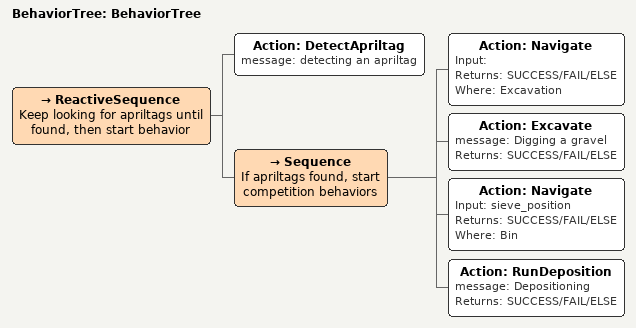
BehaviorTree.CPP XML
<?xml version="1.0"?>
<root main_tree_to_execute="BehaviorTree">
    <BehaviorTree ID="BehaviorTree">
        <ReactiveSequence name="Keep looking for apriltags until found, then start behavior">
            <Action ID="DetectApriltag" message="detecting an apriltag"/>
            <Sequence name="If apriltags found, start competition behaviors">
                <Action ID="Navigate" Input="" Returns="SUCCESS/FAIL/ELSE" Where="Excavation"/>
                <Action ID="Excavate" message="Digging a gravel" Returns="SUCCESS/FAIL/ELSE"/>
                <Action ID="Navigate" Input="sieve_position" Returns="SUCCESS/FAIL/ELSE" Where="Bin"/>
                <Action ID="RunDeposition" message="Depositioning" Returns="SUCCESS/FAIL/ELSE"/>
            </Sequence>
        </ReactiveSequence>
    </BehaviorTree>
</root>
